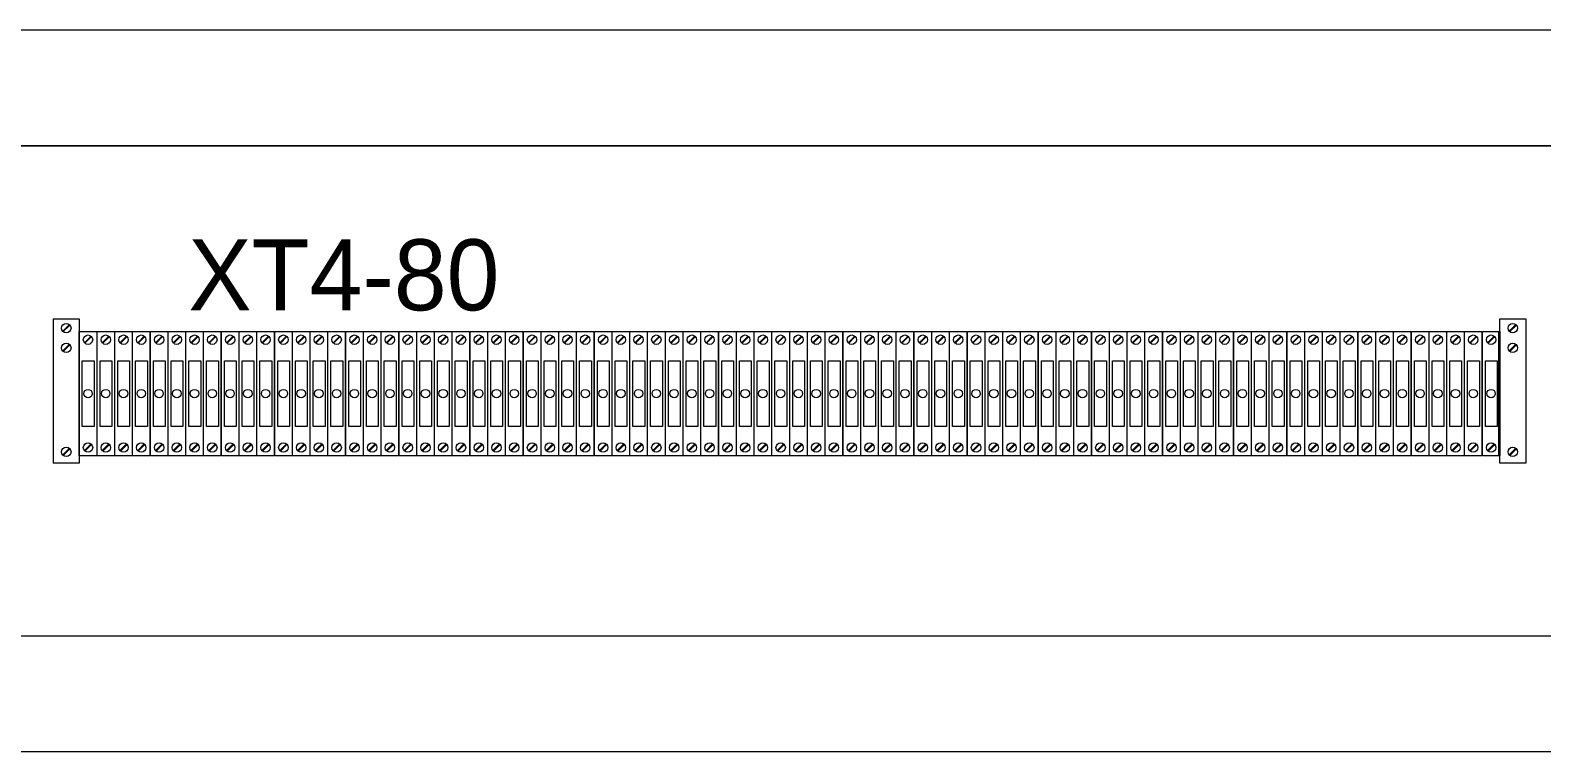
# Model space of a CAD drawing. Header units: millimetres. Extents: x 32626 to 72822, y 60047 to 123188.
# Drawn here: x 39104 to 39732, y 61957 to 62256 of the extents above; entities that cross this region are included whole.
import ezdxf

# ---------------------------------------------------------------- set-up
doc = ezdxf.new("R2010")
doc.units = ezdxf.units.MM
doc.header["$LTSCALE"] = 10
doc.layers.add('1轮廓实线层', color=7, linetype='Continuous', lineweight=18)
doc.layers.add('6文字层', color=3, linetype='Continuous', lineweight=18)
doc.styles.add('样式 1', font='SIMYOU.TTF', dxfattribs={"width": 0.75})

msp = doc.modelspace()

# ---------------------------------------------------------------- linework, layer by layer
at = {"layer": '1轮廓实线层'}
for p, q in [((39967.31, 62256.41), (39075.19, 62256.41)), ((40448.51, 62256.41), (39075.19, 62256.41)), ((39967.31, 62208.41), (39075.19, 62208.41)), ((39075.19, 62208.41), (40448.51, 62208.41)), ((40448.51, 62004.97), (39075.19, 62004.97)), ((40495.31, 61956.97), (39028.39, 61956.97))]:
    msp.add_line(p, q, dxfattribs=at)
at = {"layer": '1轮廓实线层', "lineweight": 13}
for p, q in [((39114.01, 62136.69), (39124.81, 62136.69)), ((39114.01, 62136.69), (39114.01, 62076.69)), ((39124.81, 62136.69), (39124.81, 62076.69)), ((39714.42, 62136.69), (39725.22, 62136.69)), ((39714.42, 62076.69), (39714.42, 62136.69)), ((39725.22, 62136.69), (39725.22, 62076.69)), ((39117.91, 62131.57), (39120.67, 62134.32)), ((39118.15, 62131.32), (39120.91, 62134.08)), ((39124.81, 62131.41), (39132.01, 62131.41)), ((39124.81, 62079.81), (39124.81, 62131.41)), ((39126.91, 62126.73), (39129.67, 62129.49)), ((39127.15, 62126.49), (39129.91, 62129.24)), ((39132.01, 62131.41), (39132.01, 62079.81)), ((39132.18, 62131.41), (39139.38, 62131.41)), ((39132.18, 62079.81), (39132.18, 62131.41)), ((39134.28, 62126.73), (39137.04, 62129.49)), ((39134.52, 62126.49), (39137.28, 62129.24)), ((39139.38, 62131.41), (39139.38, 62079.81)), ((39139.55, 62131.41), (39146.75, 62131.41)), ((39139.55, 62079.81), (39139.55, 62131.41)), ((39141.65, 62126.73), (39144.41, 62129.49)), ((39141.9, 62126.49), (39144.65, 62129.24)), ((39146.75, 62131.41), (39146.75, 62079.81)), ((39146.93, 62131.41), (39154.13, 62131.41)), ((39146.93, 62079.81), (39146.93, 62131.41)), ((39149.03, 62126.73), (39151.78, 62129.49)), ((39149.27, 62126.49), (39152.03, 62129.24)), ((39154.13, 62131.41), (39154.13, 62079.81)), ((39154.3, 62131.41), (39161.5, 62131.41)), ((39154.3, 62079.81), (39154.3, 62131.41)), ((39156.4, 62126.73), (39159.16, 62129.49)), ((39156.64, 62126.49), (39159.4, 62129.24)), ((39161.5, 62131.41), (39161.5, 62079.81)), ((39161.67, 62131.41), (39168.87, 62131.41)), ((39161.67, 62079.81), (39161.67, 62131.41)), ((39163.77, 62126.73), (39166.53, 62129.49)), ((39164.01, 62126.49), (39166.77, 62129.24)), ((39168.87, 62131.41), (39168.87, 62079.81)), ((39169.04, 62131.41), (39176.24, 62131.41)), ((39169.04, 62079.81), (39169.04, 62131.41)), ((39171.14, 62126.73), (39173.9, 62129.49)), ((39171.39, 62126.49), (39174.14, 62129.24)), ((39176.24, 62131.41), (39176.24, 62079.81)), ((39176.41, 62131.41), (39183.61, 62131.41)), ((39176.41, 62079.81), (39176.41, 62131.41)), ((39178.52, 62126.73), (39181.27, 62129.49)), ((39178.76, 62126.49), (39181.52, 62129.24)), ((39183.61, 62131.41), (39183.61, 62079.81)), ((39183.79, 62131.41), (39190.99, 62131.41)), ((39183.79, 62079.81), (39183.79, 62131.41)), ((39185.89, 62126.73), (39188.65, 62129.49)), ((39186.13, 62126.49), (39188.89, 62129.24)), ((39190.99, 62131.41), (39190.99, 62079.81)), ((39191.16, 62131.41), (39198.36, 62131.41)), ((39191.16, 62079.81), (39191.16, 62131.41)), ((39193.26, 62126.73), (39196.02, 62129.49)), ((39193.5, 62126.49), (39196.26, 62129.24)), ((39198.36, 62131.41), (39198.36, 62079.81)), ((39198.53, 62131.41), (39205.73, 62131.41)), ((39198.53, 62079.81), (39198.53, 62131.41)), ((39200.63, 62126.73), (39203.39, 62129.49)), ((39200.87, 62126.49), (39203.63, 62129.24)), ((39205.73, 62131.41), (39205.73, 62079.81)), ((39205.9, 62131.41), (39213.1, 62131.41)), ((39205.9, 62079.81), (39205.9, 62131.41)), ((39208, 62126.73), (39210.76, 62129.49)), ((39208.25, 62126.49), (39211, 62129.24)), ((39213.1, 62131.41), (39213.1, 62079.81)), ((39213.28, 62131.41), (39220.48, 62131.41)), ((39213.28, 62079.81), (39213.28, 62131.41)), ((39215.38, 62126.73), (39218.13, 62129.49)), ((39215.62, 62126.49), (39218.38, 62129.24)), ((39220.48, 62131.41), (39220.48, 62079.81)), ((39220.65, 62131.41), (39227.85, 62131.41)), ((39220.65, 62079.81), (39220.65, 62131.41)), ((39222.75, 62126.73), (39225.51, 62129.49)), ((39222.99, 62126.49), (39225.75, 62129.24)), ((39227.85, 62131.41), (39227.85, 62079.81)), ((39228.02, 62131.41), (39235.22, 62131.41)), ((39228.02, 62079.81), (39228.02, 62131.41)), ((39230.12, 62126.73), (39232.88, 62129.49)), ((39230.36, 62126.49), (39233.12, 62129.24)), ((39235.22, 62131.41), (39235.22, 62079.81)), ((39235.39, 62131.41), (39242.59, 62131.41)), ((39235.39, 62079.81), (39235.39, 62131.41)), ((39237.49, 62126.73), (39240.25, 62129.49)), ((39237.74, 62126.49), (39240.49, 62129.24)), ((39242.59, 62131.41), (39242.59, 62079.81)), ((39242.77, 62131.41), (39249.97, 62131.41)), ((39242.77, 62079.81), (39242.77, 62131.41)), ((39244.87, 62126.73), (39247.62, 62129.49)), ((39245.11, 62126.49), (39247.87, 62129.24)), ((39249.97, 62131.41), (39249.97, 62079.81)), ((39250.14, 62131.41), (39257.34, 62131.41)), ((39250.14, 62079.81), (39250.14, 62131.41)), ((39252.24, 62126.73), (39255, 62129.49)), ((39252.48, 62126.49), (39255.24, 62129.24)), ((39257.34, 62131.41), (39257.34, 62079.81)), ((39257.51, 62131.41), (39264.71, 62131.41)), ((39257.51, 62079.81), (39257.51, 62131.41)), ((39259.61, 62126.73), (39262.37, 62129.49)), ((39259.85, 62126.49), (39262.61, 62129.24)), ((39264.71, 62131.41), (39264.71, 62079.81)), ((39264.88, 62131.41), (39272.08, 62131.41)), ((39264.88, 62079.81), (39264.88, 62131.41)), ((39266.98, 62126.73), (39269.74, 62129.49)), ((39267.22, 62126.49), (39269.98, 62129.24)), ((39272.08, 62131.41), (39272.08, 62079.81)), ((39272.25, 62079.81), (39272.25, 62131.41)), ((39272.25, 62131.41), (39279.45, 62131.41)), ((39272.25, 62079.81), (39272.25, 62131.41)), ((39274.35, 62126.73), (39277.11, 62129.49)), ((39274.6, 62126.49), (39277.35, 62129.24)), ((39279.45, 62131.41), (39279.45, 62079.81)), ((39279.63, 62131.41), (39286.83, 62131.41)), ((39279.63, 62079.81), (39279.63, 62131.41)), ((39281.73, 62126.73), (39284.48, 62129.49)), ((39281.97, 62126.49), (39284.73, 62129.24)), ((39286.83, 62131.41), (39286.83, 62079.81)), ((39287, 62131.41), (39294.2, 62131.41)), ((39287, 62079.81), (39287, 62131.41)), ((39289.1, 62126.73), (39291.86, 62129.49)), ((39289.34, 62126.49), (39292.1, 62129.24)), ((39294.2, 62131.41), (39294.2, 62079.81)), ((39294.37, 62131.41), (39301.57, 62131.41)), ((39294.37, 62079.81), (39294.37, 62131.41)), ((39296.47, 62126.73), (39299.23, 62129.49)), ((39296.71, 62126.49), (39299.47, 62129.24)), ((39301.57, 62131.41), (39301.57, 62079.81)), ((39301.74, 62131.41), (39308.94, 62131.41)), ((39301.74, 62079.81), (39301.74, 62131.41)), ((39303.84, 62126.73), (39306.6, 62129.49)), ((39304.09, 62126.49), (39306.84, 62129.24)), ((39308.94, 62131.41), (39308.94, 62079.81)), ((39309.12, 62131.41), (39316.32, 62131.41)), ((39309.12, 62079.81), (39309.12, 62131.41)), ((39311.22, 62126.73), (39313.97, 62129.49)), ((39311.46, 62126.49), (39314.22, 62129.24)), ((39316.32, 62131.41), (39316.32, 62079.81)), ((39316.49, 62131.41), (39323.69, 62131.41)), ((39316.49, 62079.81), (39316.49, 62131.41)), ((39318.59, 62126.73), (39321.35, 62129.49)), ((39318.83, 62126.49), (39321.59, 62129.24)), ((39323.69, 62131.41), (39323.69, 62079.81)), ((39323.86, 62131.41), (39331.06, 62131.41)), ((39323.86, 62079.81), (39323.86, 62131.41)), ((39325.96, 62126.73), (39328.72, 62129.49)), ((39326.2, 62126.49), (39328.96, 62129.24)), ((39331.06, 62131.41), (39331.06, 62079.81)), ((39331.23, 62131.41), (39338.43, 62131.41)), ((39331.23, 62079.81), (39331.23, 62131.41)), ((39333.33, 62126.73), (39336.09, 62129.49)), ((39333.57, 62126.49), (39336.33, 62129.24)), ((39338.43, 62131.41), (39338.43, 62079.81)), ((39338.6, 62131.41), (39345.8, 62131.41)), ((39338.6, 62079.81), (39338.6, 62131.41)), ((39340.7, 62126.73), (39343.46, 62129.49)), ((39340.95, 62126.49), (39343.7, 62129.24)), ((39345.8, 62131.41), (39345.8, 62079.81)), ((39345.98, 62131.41), (39353.18, 62131.41)), ((39345.98, 62079.81), (39345.98, 62131.41)), ((39348.08, 62126.73), (39350.83, 62129.49)), ((39348.32, 62126.49), (39351.08, 62129.24)), ((39353.18, 62131.41), (39353.18, 62079.81)), ((39353.35, 62131.41), (39360.55, 62131.41)), ((39353.35, 62079.81), (39353.35, 62131.41)), ((39355.45, 62126.73), (39358.21, 62129.49)), ((39355.69, 62126.49), (39358.45, 62129.24)), ((39360.55, 62131.41), (39360.55, 62079.81)), ((39360.72, 62131.41), (39367.92, 62131.41)), ((39360.72, 62079.81), (39360.72, 62131.41)), ((39362.82, 62126.73), (39365.58, 62129.49)), ((39363.06, 62126.49), (39365.82, 62129.24)), ((39367.92, 62131.41), (39367.92, 62079.81)), ((39368.09, 62131.41), (39375.29, 62131.41)), ((39368.09, 62079.81), (39368.09, 62131.41)), ((39370.19, 62126.73), (39372.95, 62129.49)), ((39370.44, 62126.49), (39373.19, 62129.24)), ((39375.29, 62131.41), (39375.29, 62079.81)), ((39375.47, 62131.41), (39382.67, 62131.41)), ((39375.47, 62079.81), (39375.47, 62131.41)), ((39377.57, 62126.73), (39380.32, 62129.49)), ((39377.81, 62126.49), (39380.57, 62129.24)), ((39382.67, 62131.41), (39382.67, 62079.81)), ((39382.84, 62131.41), (39390.04, 62131.41)), ((39382.84, 62079.81), (39382.84, 62131.41)), ((39384.94, 62126.73), (39387.7, 62129.49)), ((39385.18, 62126.49), (39387.94, 62129.24)), ((39390.04, 62131.41), (39390.04, 62079.81)), ((39390.21, 62131.41), (39397.41, 62131.41)), ((39390.21, 62079.81), (39390.21, 62131.41)), ((39392.31, 62126.73), (39395.07, 62129.49)), ((39392.55, 62126.49), (39395.31, 62129.24)), ((39397.41, 62131.41), (39397.41, 62079.81)), ((39397.58, 62131.41), (39404.78, 62131.41)), ((39397.58, 62079.81), (39397.58, 62131.41)), ((39399.68, 62126.73), (39402.44, 62129.49)), ((39399.92, 62126.49), (39402.68, 62129.24)), ((39404.78, 62131.41), (39404.78, 62079.81)), ((39404.95, 62131.41), (39412.15, 62131.41)), ((39404.95, 62079.81), (39404.95, 62131.41)), ((39407.05, 62126.73), (39409.81, 62129.49)), ((39407.3, 62126.49), (39410.05, 62129.24)), ((39412.15, 62131.41), (39412.15, 62079.81)), ((39412.33, 62131.41), (39419.53, 62131.41)), ((39412.33, 62079.81), (39412.33, 62131.41)), ((39414.43, 62126.73), (39417.19, 62129.49)), ((39414.67, 62126.49), (39417.43, 62129.24)), ((39419.53, 62131.41), (39419.53, 62079.81)), ((39419.7, 62079.81), (39419.7, 62131.41)), ((39419.7, 62131.41), (39426.9, 62131.41)), ((39419.7, 62079.81), (39419.7, 62131.41)), ((39421.8, 62126.73), (39424.56, 62129.49)), ((39422.04, 62126.49), (39424.8, 62129.24)), ((39426.9, 62131.41), (39426.9, 62079.81)), ((39427.07, 62131.41), (39434.27, 62131.41)), ((39427.07, 62079.81), (39427.07, 62131.41)), ((39429.17, 62126.73), (39431.93, 62129.49)), ((39429.41, 62126.49), (39432.17, 62129.24)), ((39434.27, 62131.41), (39434.27, 62079.81)), ((39434.44, 62131.41), (39441.64, 62131.41)), ((39434.44, 62079.81), (39434.44, 62131.41)), ((39436.54, 62126.73), (39439.3, 62129.49)), ((39436.79, 62126.49), (39439.54, 62129.24)), ((39441.64, 62131.41), (39441.64, 62079.81)), ((39441.82, 62131.41), (39449.02, 62131.41)), ((39441.82, 62079.81), (39441.82, 62131.41)), ((39443.92, 62126.73), (39446.67, 62129.49)), ((39444.16, 62126.49), (39446.92, 62129.24)), ((39449.02, 62131.41), (39449.02, 62079.81)), ((39449.19, 62131.41), (39456.39, 62131.41)), ((39449.19, 62079.81), (39449.19, 62131.41)), ((39451.29, 62126.73), (39454.05, 62129.49)), ((39451.53, 62126.49), (39454.29, 62129.24)), ((39456.39, 62131.41), (39456.39, 62079.81)), ((39456.56, 62131.41), (39463.76, 62131.41)), ((39456.56, 62079.81), (39456.56, 62131.41)), ((39458.66, 62126.73), (39461.42, 62129.49)), ((39458.9, 62126.49), (39461.66, 62129.24)), ((39463.76, 62131.41), (39463.76, 62079.81)), ((39463.93, 62131.41), (39471.13, 62131.41)), ((39463.93, 62079.81), (39463.93, 62131.41)), ((39466.03, 62126.73), (39468.79, 62129.49)), ((39466.27, 62126.49), (39469.03, 62129.24)), ((39471.13, 62131.41), (39471.13, 62079.81)), ((39471.3, 62131.41), (39478.5, 62131.41)), ((39471.3, 62079.81), (39471.3, 62131.41)), ((39473.41, 62126.73), (39476.16, 62129.49)), ((39473.65, 62126.49), (39476.4, 62129.24)), ((39478.5, 62131.41), (39478.5, 62079.81)), ((39478.68, 62131.41), (39485.88, 62131.41)), ((39478.68, 62079.81), (39478.68, 62131.41)), ((39480.78, 62126.73), (39483.54, 62129.49)), ((39481.02, 62126.49), (39483.78, 62129.24)), ((39485.88, 62131.41), (39485.88, 62079.81)), ((39486.05, 62131.41), (39493.25, 62131.41)), ((39486.05, 62079.81), (39486.05, 62131.41)), ((39488.15, 62126.73), (39490.91, 62129.49)), ((39488.39, 62126.49), (39491.15, 62129.24)), ((39493.25, 62131.41), (39493.25, 62079.81)), ((39493.42, 62131.41), (39500.62, 62131.41)), ((39493.42, 62079.81), (39493.42, 62131.41)), ((39495.52, 62126.73), (39498.28, 62129.49)), ((39495.76, 62126.49), (39498.52, 62129.24)), ((39500.62, 62131.41), (39500.62, 62079.81)), ((39500.79, 62131.41), (39507.99, 62131.41)), ((39500.79, 62079.81), (39500.79, 62131.41)), ((39502.89, 62126.73), (39505.65, 62129.49)), ((39503.14, 62126.49), (39505.89, 62129.24)), ((39507.99, 62131.41), (39507.99, 62079.81)), ((39508.17, 62131.41), (39515.37, 62131.41)), ((39508.17, 62079.81), (39508.17, 62131.41)), ((39510.27, 62126.73), (39513.02, 62129.49)), ((39510.51, 62126.49), (39513.27, 62129.24)), ((39515.37, 62131.41), (39515.37, 62079.81)), ((39515.54, 62131.41), (39522.74, 62131.41)), ((39515.54, 62079.81), (39515.54, 62131.41)), ((39517.64, 62126.73), (39520.4, 62129.49)), ((39517.88, 62126.49), (39520.64, 62129.24)), ((39522.74, 62131.41), (39522.74, 62079.81)), ((39522.91, 62131.41), (39530.11, 62131.41)), ((39522.91, 62079.81), (39522.91, 62131.41)), ((39525.01, 62126.73), (39527.77, 62129.49)), ((39525.25, 62126.49), (39528.01, 62129.24)), ((39530.11, 62131.41), (39530.11, 62079.81)), ((39530.28, 62131.41), (39537.48, 62131.41)), ((39530.28, 62079.81), (39530.28, 62131.41)), ((39532.38, 62126.73), (39535.14, 62129.49)), ((39532.62, 62126.49), (39535.38, 62129.24)), ((39537.48, 62131.41), (39537.48, 62079.81)), ((39537.65, 62131.41), (39544.85, 62131.41)), ((39537.65, 62079.81), (39537.65, 62131.41)), ((39539.76, 62126.73), (39542.51, 62129.49)), ((39540, 62126.49), (39542.76, 62129.24)), ((39544.85, 62131.41), (39544.85, 62079.81)), ((39545.03, 62131.41), (39552.23, 62131.41)), ((39545.03, 62079.81), (39545.03, 62131.41)), ((39547.13, 62126.73), (39549.89, 62129.49)), ((39547.37, 62126.49), (39550.13, 62129.24)), ((39552.23, 62131.41), (39552.23, 62079.81)), ((39552.4, 62131.41), (39559.6, 62131.41)), ((39552.4, 62079.81), (39552.4, 62131.41)), ((39554.5, 62126.73), (39557.26, 62129.49)), ((39554.74, 62126.49), (39557.5, 62129.24)), ((39559.6, 62131.41), (39559.6, 62079.81)), ((39559.77, 62131.41), (39566.97, 62131.41)), ((39559.77, 62079.81), (39559.77, 62131.41)), ((39561.87, 62126.73), (39564.63, 62129.49)), ((39562.11, 62126.49), (39564.87, 62129.24)), ((39566.97, 62131.41), (39566.97, 62079.81)), ((39567.14, 62079.81), (39567.14, 62131.41)), ((39567.14, 62131.41), (39574.34, 62131.41)), ((39567.14, 62079.81), (39567.14, 62131.41)), ((39569.24, 62126.73), (39572, 62129.49)), ((39569.49, 62126.49), (39572.24, 62129.24)), ((39574.34, 62131.41), (39574.34, 62079.81)), ((39574.52, 62131.41), (39581.72, 62131.41)), ((39574.52, 62079.81), (39574.52, 62131.41)), ((39576.62, 62126.73), (39579.37, 62129.49)), ((39576.86, 62126.49), (39579.62, 62129.24)), ((39581.72, 62131.41), (39581.72, 62079.81)), ((39581.89, 62131.41), (39589.09, 62131.41)), ((39581.89, 62079.81), (39581.89, 62131.41)), ((39583.99, 62126.73), (39586.75, 62129.49)), ((39584.23, 62126.49), (39586.99, 62129.24)), ((39589.09, 62131.41), (39589.09, 62079.81)), ((39589.26, 62131.41), (39596.46, 62131.41)), ((39589.26, 62079.81), (39589.26, 62131.41)), ((39591.36, 62126.73), (39594.12, 62129.49)), ((39591.6, 62126.49), (39594.36, 62129.24)), ((39596.46, 62131.41), (39596.46, 62079.81)), ((39596.63, 62131.41), (39603.83, 62131.41)), ((39596.63, 62079.81), (39596.63, 62131.41)), ((39598.73, 62126.73), (39601.49, 62129.49)), ((39598.98, 62126.49), (39601.73, 62129.24)), ((39603.83, 62131.41), (39603.83, 62079.81)), ((39604, 62131.41), (39611.2, 62131.41)), ((39604, 62079.81), (39604, 62131.41)), ((39606.11, 62126.73), (39608.86, 62129.49)), ((39606.35, 62126.49), (39609.11, 62129.24)), ((39611.2, 62131.41), (39611.2, 62079.81)), ((39611.38, 62131.41), (39618.58, 62131.41)), ((39611.38, 62079.81), (39611.38, 62131.41)), ((39613.48, 62126.73), (39616.24, 62129.49)), ((39613.72, 62126.49), (39616.48, 62129.24)), ((39618.58, 62131.41), (39618.58, 62079.81)), ((39618.75, 62131.41), (39625.95, 62131.41)), ((39618.75, 62079.81), (39618.75, 62131.41)), ((39620.85, 62126.73), (39623.61, 62129.49)), ((39621.09, 62126.49), (39623.85, 62129.24)), ((39625.95, 62131.41), (39625.95, 62079.81)), ((39626.12, 62131.41), (39633.32, 62131.41)), ((39626.12, 62079.81), (39626.12, 62131.41)), ((39628.22, 62126.73), (39630.98, 62129.49)), ((39628.46, 62126.49), (39631.22, 62129.24)), ((39633.32, 62131.41), (39633.32, 62079.81)), ((39633.49, 62131.41), (39640.69, 62131.41)), ((39633.49, 62079.81), (39633.49, 62131.41)), ((39635.59, 62126.73), (39638.35, 62129.49)), ((39635.84, 62126.49), (39638.59, 62129.24)), ((39640.69, 62131.41), (39640.69, 62079.81)), ((39640.87, 62131.41), (39648.07, 62131.41)), ((39640.87, 62079.81), (39640.87, 62131.41)), ((39642.97, 62126.73), (39645.72, 62129.49)), ((39643.21, 62126.49), (39645.97, 62129.24)), ((39648.07, 62131.41), (39648.07, 62079.81)), ((39648.24, 62131.41), (39655.44, 62131.41)), ((39648.24, 62079.81), (39648.24, 62131.41)), ((39650.34, 62126.73), (39653.1, 62129.49)), ((39650.58, 62126.49), (39653.34, 62129.24)), ((39655.44, 62131.41), (39655.44, 62079.81)), ((39655.61, 62131.41), (39662.81, 62131.41)), ((39655.61, 62079.81), (39655.61, 62131.41)), ((39657.71, 62126.73), (39660.47, 62129.49)), ((39657.95, 62126.49), (39660.71, 62129.24)), ((39662.81, 62131.41), (39662.81, 62079.81)), ((39662.98, 62131.41), (39670.18, 62131.41)), ((39662.98, 62079.81), (39662.98, 62131.41)), ((39665.08, 62126.73), (39667.84, 62129.49)), ((39665.33, 62126.49), (39668.08, 62129.24)), ((39670.18, 62131.41), (39670.18, 62079.81)), ((39670.36, 62131.41), (39677.56, 62131.41)), ((39670.36, 62079.81), (39670.36, 62131.41)), ((39672.46, 62126.73), (39675.21, 62129.49)), ((39672.7, 62126.49), (39675.46, 62129.24)), ((39677.56, 62131.41), (39677.56, 62079.81)), ((39677.73, 62131.41), (39684.93, 62131.41)), ((39677.73, 62079.81), (39677.73, 62131.41)), ((39679.83, 62126.73), (39682.59, 62129.49)), ((39680.07, 62126.49), (39682.83, 62129.24)), ((39684.93, 62131.41), (39684.93, 62079.81)), ((39685.1, 62131.41), (39692.3, 62131.41)), ((39685.1, 62079.81), (39685.1, 62131.41)), ((39687.2, 62126.73), (39689.96, 62129.49)), ((39687.44, 62126.49), (39690.2, 62129.24)), ((39692.3, 62131.41), (39692.3, 62079.81)), ((39692.47, 62131.41), (39699.67, 62131.41)), ((39692.47, 62079.81), (39692.47, 62131.41)), ((39694.57, 62126.73), (39697.33, 62129.49)), ((39694.81, 62126.49), (39697.57, 62129.24)), ((39699.67, 62131.41), (39699.67, 62079.81)), ((39699.84, 62131.41), (39707.04, 62131.41)), ((39699.84, 62079.81), (39699.84, 62131.41)), ((39701.94, 62126.73), (39704.7, 62129.49)), ((39702.19, 62126.49), (39704.94, 62129.24)), ((39707.04, 62131.41), (39707.04, 62079.81)), ((39707.22, 62131.41), (39714.42, 62131.41)), ((39707.22, 62079.81), (39707.22, 62131.41)), ((39709.32, 62126.73), (39712.07, 62129.49)), ((39709.56, 62126.49), (39712.32, 62129.24)), ((39714.02, 62079.81), (39714.02, 62131.41)), ((39714.42, 62131.41), (39714.42, 62079.81)), ((39718.32, 62131.57), (39721.07, 62134.32)), ((39718.56, 62131.32), (39721.32, 62134.08)), ((39117.91, 62123.32), (39120.67, 62126.08)), ((39118.15, 62123.08), (39120.91, 62125.83)), ((39718.32, 62123.32), (39721.07, 62126.08)), ((39718.56, 62123.08), (39721.32, 62125.83)), ((39126.91, 62081.97), (39129.67, 62084.73)), ((39134.28, 62081.97), (39137.04, 62084.73)), ((39141.65, 62081.97), (39144.41, 62084.73)), ((39149.03, 62081.97), (39151.78, 62084.73)), ((39156.4, 62081.97), (39159.16, 62084.73)), ((39163.77, 62081.97), (39166.53, 62084.73)), ((39171.14, 62081.97), (39173.9, 62084.73)), ((39178.52, 62081.97), (39181.27, 62084.73)), ((39185.89, 62081.97), (39188.65, 62084.73)), ((39193.26, 62081.97), (39196.02, 62084.73)), ((39200.63, 62081.97), (39203.39, 62084.73)), ((39208, 62081.97), (39210.76, 62084.73)), ((39215.38, 62081.97), (39218.13, 62084.73)), ((39222.75, 62081.97), (39225.51, 62084.73)), ((39230.12, 62081.97), (39232.88, 62084.73)), ((39237.49, 62081.97), (39240.25, 62084.73)), ((39244.87, 62081.97), (39247.62, 62084.73)), ((39252.24, 62081.97), (39255, 62084.73)), ((39259.61, 62081.97), (39262.37, 62084.73)), ((39266.98, 62081.97), (39269.74, 62084.73)), ((39274.35, 62081.97), (39277.11, 62084.73)), ((39281.73, 62081.97), (39284.48, 62084.73)), ((39289.1, 62081.97), (39291.86, 62084.73)), ((39296.47, 62081.97), (39299.23, 62084.73)), ((39303.84, 62081.97), (39306.6, 62084.73)), ((39311.22, 62081.97), (39313.97, 62084.73)), ((39318.59, 62081.97), (39321.35, 62084.73)), ((39325.96, 62081.97), (39328.72, 62084.73)), ((39333.33, 62081.97), (39336.09, 62084.73)), ((39340.7, 62081.97), (39343.46, 62084.73)), ((39348.08, 62081.97), (39350.83, 62084.73)), ((39355.45, 62081.97), (39358.21, 62084.73)), ((39362.82, 62081.97), (39365.58, 62084.73)), ((39370.19, 62081.97), (39372.95, 62084.73)), ((39377.57, 62081.97), (39380.32, 62084.73)), ((39384.94, 62081.97), (39387.7, 62084.73)), ((39392.31, 62081.97), (39395.07, 62084.73)), ((39399.68, 62081.97), (39402.44, 62084.73)), ((39407.05, 62081.97), (39409.81, 62084.73)), ((39414.43, 62081.97), (39417.19, 62084.73)), ((39421.8, 62081.97), (39424.56, 62084.73)), ((39429.17, 62081.97), (39431.93, 62084.73)), ((39436.54, 62081.97), (39439.3, 62084.73)), ((39443.92, 62081.97), (39446.67, 62084.73)), ((39451.29, 62081.97), (39454.05, 62084.73)), ((39458.66, 62081.97), (39461.42, 62084.73)), ((39466.03, 62081.97), (39468.79, 62084.73)), ((39473.41, 62081.97), (39476.16, 62084.73)), ((39480.78, 62081.97), (39483.54, 62084.73)), ((39488.15, 62081.97), (39490.91, 62084.73)), ((39495.52, 62081.97), (39498.28, 62084.73)), ((39502.89, 62081.97), (39505.65, 62084.73)), ((39510.27, 62081.97), (39513.02, 62084.73)), ((39517.64, 62081.97), (39520.4, 62084.73)), ((39525.01, 62081.97), (39527.77, 62084.73)), ((39532.38, 62081.97), (39535.14, 62084.73)), ((39539.76, 62081.97), (39542.51, 62084.73)), ((39547.13, 62081.97), (39549.89, 62084.73)), ((39554.5, 62081.97), (39557.26, 62084.73)), ((39561.87, 62081.97), (39564.63, 62084.73)), ((39569.24, 62081.97), (39572, 62084.73)), ((39576.62, 62081.97), (39579.37, 62084.73)), ((39583.99, 62081.97), (39586.75, 62084.73)), ((39591.36, 62081.97), (39594.12, 62084.73)), ((39598.73, 62081.97), (39601.49, 62084.73)), ((39606.11, 62081.97), (39608.86, 62084.73)), ((39613.48, 62081.97), (39616.24, 62084.73)), ((39620.85, 62081.97), (39623.61, 62084.73)), ((39628.22, 62081.97), (39630.98, 62084.73)), ((39635.59, 62081.97), (39638.35, 62084.73)), ((39642.97, 62081.97), (39645.72, 62084.73)), ((39650.34, 62081.97), (39653.1, 62084.73)), ((39657.71, 62081.97), (39660.47, 62084.73)), ((39665.08, 62081.97), (39667.84, 62084.73)), ((39672.46, 62081.97), (39675.21, 62084.73)), ((39679.83, 62081.97), (39682.59, 62084.73)), ((39687.2, 62081.97), (39689.96, 62084.73)), ((39694.57, 62081.97), (39697.33, 62084.73)), ((39701.94, 62081.97), (39704.7, 62084.73)), ((39709.32, 62081.97), (39712.07, 62084.73)), ((39117.91, 62080.18), (39120.67, 62082.94)), ((39118.15, 62079.94), (39120.91, 62082.7)), ((39132.01, 62079.81), (39124.81, 62079.81)), ((39127.15, 62081.73), (39129.91, 62084.49)), ((39139.38, 62079.81), (39132.18, 62079.81)), ((39134.52, 62081.73), (39137.28, 62084.49)), ((39146.75, 62079.81), (39139.55, 62079.81)), ((39141.9, 62081.73), (39144.65, 62084.49)), ((39154.13, 62079.81), (39146.93, 62079.81)), ((39149.27, 62081.73), (39152.03, 62084.49)), ((39161.5, 62079.81), (39154.3, 62079.81)), ((39156.64, 62081.73), (39159.4, 62084.49)), ((39168.87, 62079.81), (39161.67, 62079.81)), ((39164.01, 62081.73), (39166.77, 62084.49)), ((39176.24, 62079.81), (39169.04, 62079.81)), ((39171.39, 62081.73), (39174.14, 62084.49)), ((39183.61, 62079.81), (39176.41, 62079.81)), ((39178.76, 62081.73), (39181.52, 62084.49)), ((39190.99, 62079.81), (39183.79, 62079.81)), ((39186.13, 62081.73), (39188.89, 62084.49)), ((39198.36, 62079.81), (39191.16, 62079.81)), ((39193.5, 62081.73), (39196.26, 62084.49)), ((39205.73, 62079.81), (39198.53, 62079.81)), ((39200.87, 62081.73), (39203.63, 62084.49)), ((39213.1, 62079.81), (39205.9, 62079.81)), ((39208.25, 62081.73), (39211, 62084.49)), ((39220.48, 62079.81), (39213.28, 62079.81)), ((39215.62, 62081.73), (39218.38, 62084.49)), ((39227.85, 62079.81), (39220.65, 62079.81)), ((39222.99, 62081.73), (39225.75, 62084.49)), ((39235.22, 62079.81), (39228.02, 62079.81)), ((39230.36, 62081.73), (39233.12, 62084.49)), ((39242.59, 62079.81), (39235.39, 62079.81)), ((39237.74, 62081.73), (39240.49, 62084.49)), ((39249.97, 62079.81), (39242.77, 62079.81)), ((39245.11, 62081.73), (39247.87, 62084.49)), ((39257.34, 62079.81), (39250.14, 62079.81)), ((39252.48, 62081.73), (39255.24, 62084.49)), ((39264.71, 62079.81), (39257.51, 62079.81)), ((39259.85, 62081.73), (39262.61, 62084.49)), ((39272.08, 62079.81), (39264.88, 62079.81)), ((39267.22, 62081.73), (39269.98, 62084.49)), ((39279.45, 62079.81), (39272.25, 62079.81)), ((39274.6, 62081.73), (39277.35, 62084.49)), ((39286.83, 62079.81), (39279.63, 62079.81)), ((39281.97, 62081.73), (39284.73, 62084.49)), ((39294.2, 62079.81), (39287, 62079.81)), ((39289.34, 62081.73), (39292.1, 62084.49)), ((39301.57, 62079.81), (39294.37, 62079.81)), ((39296.71, 62081.73), (39299.47, 62084.49)), ((39308.94, 62079.81), (39301.74, 62079.81)), ((39304.09, 62081.73), (39306.84, 62084.49)), ((39316.32, 62079.81), (39309.12, 62079.81)), ((39311.46, 62081.73), (39314.22, 62084.49)), ((39323.69, 62079.81), (39316.49, 62079.81)), ((39318.83, 62081.73), (39321.59, 62084.49)), ((39331.06, 62079.81), (39323.86, 62079.81)), ((39326.2, 62081.73), (39328.96, 62084.49)), ((39338.43, 62079.81), (39331.23, 62079.81)), ((39333.57, 62081.73), (39336.33, 62084.49)), ((39345.8, 62079.81), (39338.6, 62079.81)), ((39340.95, 62081.73), (39343.7, 62084.49)), ((39353.18, 62079.81), (39345.98, 62079.81)), ((39348.32, 62081.73), (39351.08, 62084.49)), ((39360.55, 62079.81), (39353.35, 62079.81)), ((39355.69, 62081.73), (39358.45, 62084.49)), ((39367.92, 62079.81), (39360.72, 62079.81)), ((39363.06, 62081.73), (39365.82, 62084.49)), ((39375.29, 62079.81), (39368.09, 62079.81)), ((39370.44, 62081.73), (39373.19, 62084.49)), ((39382.67, 62079.81), (39375.47, 62079.81)), ((39377.81, 62081.73), (39380.57, 62084.49)), ((39390.04, 62079.81), (39382.84, 62079.81)), ((39385.18, 62081.73), (39387.94, 62084.49)), ((39397.41, 62079.81), (39390.21, 62079.81)), ((39392.55, 62081.73), (39395.31, 62084.49)), ((39404.78, 62079.81), (39397.58, 62079.81)), ((39399.92, 62081.73), (39402.68, 62084.49)), ((39412.15, 62079.81), (39404.95, 62079.81)), ((39407.3, 62081.73), (39410.05, 62084.49)), ((39419.53, 62079.81), (39412.33, 62079.81)), ((39414.67, 62081.73), (39417.43, 62084.49)), ((39426.9, 62079.81), (39419.7, 62079.81)), ((39422.04, 62081.73), (39424.8, 62084.49)), ((39434.27, 62079.81), (39427.07, 62079.81)), ((39429.41, 62081.73), (39432.17, 62084.49)), ((39441.64, 62079.81), (39434.44, 62079.81)), ((39436.79, 62081.73), (39439.54, 62084.49)), ((39449.02, 62079.81), (39441.82, 62079.81)), ((39444.16, 62081.73), (39446.92, 62084.49)), ((39456.39, 62079.81), (39449.19, 62079.81)), ((39451.53, 62081.73), (39454.29, 62084.49)), ((39463.76, 62079.81), (39456.56, 62079.81)), ((39458.9, 62081.73), (39461.66, 62084.49)), ((39471.13, 62079.81), (39463.93, 62079.81)), ((39466.27, 62081.73), (39469.03, 62084.49)), ((39478.5, 62079.81), (39471.3, 62079.81)), ((39473.65, 62081.73), (39476.4, 62084.49)), ((39485.88, 62079.81), (39478.68, 62079.81)), ((39481.02, 62081.73), (39483.78, 62084.49)), ((39493.25, 62079.81), (39486.05, 62079.81)), ((39488.39, 62081.73), (39491.15, 62084.49)), ((39500.62, 62079.81), (39493.42, 62079.81)), ((39495.76, 62081.73), (39498.52, 62084.49)), ((39507.99, 62079.81), (39500.79, 62079.81)), ((39503.14, 62081.73), (39505.89, 62084.49)), ((39515.37, 62079.81), (39508.17, 62079.81)), ((39510.51, 62081.73), (39513.27, 62084.49)), ((39522.74, 62079.81), (39515.54, 62079.81)), ((39517.88, 62081.73), (39520.64, 62084.49)), ((39530.11, 62079.81), (39522.91, 62079.81)), ((39525.25, 62081.73), (39528.01, 62084.49)), ((39537.48, 62079.81), (39530.28, 62079.81)), ((39532.62, 62081.73), (39535.38, 62084.49)), ((39544.85, 62079.81), (39537.65, 62079.81)), ((39540, 62081.73), (39542.76, 62084.49)), ((39552.23, 62079.81), (39545.03, 62079.81)), ((39547.37, 62081.73), (39550.13, 62084.49)), ((39559.6, 62079.81), (39552.4, 62079.81)), ((39554.74, 62081.73), (39557.5, 62084.49)), ((39566.97, 62079.81), (39559.77, 62079.81)), ((39562.11, 62081.73), (39564.87, 62084.49)), ((39574.34, 62079.81), (39567.14, 62079.81)), ((39569.49, 62081.73), (39572.24, 62084.49)), ((39581.72, 62079.81), (39574.52, 62079.81)), ((39576.86, 62081.73), (39579.62, 62084.49)), ((39589.09, 62079.81), (39581.89, 62079.81)), ((39584.23, 62081.73), (39586.99, 62084.49)), ((39596.46, 62079.81), (39589.26, 62079.81)), ((39591.6, 62081.73), (39594.36, 62084.49)), ((39603.83, 62079.81), (39596.63, 62079.81)), ((39598.98, 62081.73), (39601.73, 62084.49)), ((39611.2, 62079.81), (39604, 62079.81)), ((39606.35, 62081.73), (39609.11, 62084.49)), ((39618.58, 62079.81), (39611.38, 62079.81)), ((39613.72, 62081.73), (39616.48, 62084.49)), ((39625.95, 62079.81), (39618.75, 62079.81)), ((39621.09, 62081.73), (39623.85, 62084.49)), ((39633.32, 62079.81), (39626.12, 62079.81)), ((39628.46, 62081.73), (39631.22, 62084.49)), ((39640.69, 62079.81), (39633.49, 62079.81)), ((39635.84, 62081.73), (39638.59, 62084.49)), ((39648.07, 62079.81), (39640.87, 62079.81)), ((39643.21, 62081.73), (39645.97, 62084.49)), ((39655.44, 62079.81), (39648.24, 62079.81)), ((39650.58, 62081.73), (39653.34, 62084.49)), ((39662.81, 62079.81), (39655.61, 62079.81)), ((39657.95, 62081.73), (39660.71, 62084.49)), ((39670.18, 62079.81), (39662.98, 62079.81)), ((39665.33, 62081.73), (39668.08, 62084.49)), ((39677.56, 62079.81), (39670.36, 62079.81)), ((39672.7, 62081.73), (39675.46, 62084.49)), ((39684.93, 62079.81), (39677.73, 62079.81)), ((39680.07, 62081.73), (39682.83, 62084.49)), ((39692.3, 62079.81), (39685.1, 62079.81)), ((39687.44, 62081.73), (39690.2, 62084.49)), ((39699.67, 62079.81), (39692.47, 62079.81)), ((39694.81, 62081.73), (39697.57, 62084.49)), ((39707.04, 62079.81), (39699.84, 62079.81)), ((39702.19, 62081.73), (39704.94, 62084.49)), ((39714.42, 62079.81), (39707.22, 62079.81)), ((39709.56, 62081.73), (39712.32, 62084.49)), ((39718.32, 62080.18), (39721.07, 62082.94)), ((39718.56, 62079.94), (39721.32, 62082.7)), ((39124.81, 62076.69), (39114.01, 62076.69)), ((39725.22, 62076.69), (39714.42, 62076.69))]:
    msp.add_line(p, q, dxfattribs=at)
for points in [[(39126.05, 62119.21), (39130.95, 62119.21), (39130.95, 62091.9), (39126.05, 62091.9)], [(39133.42, 62119.21), (39138.32, 62119.21), (39138.32, 62091.9), (39133.42, 62091.9)], [(39140.8, 62119.21), (39145.69, 62119.21), (39145.69, 62091.9), (39140.8, 62091.9)], [(39148.17, 62119.21), (39153.06, 62119.21), (39153.06, 62091.9), (39148.17, 62091.9)], [(39155.54, 62119.21), (39160.44, 62119.21), (39160.44, 62091.9), (39155.54, 62091.9)], [(39162.91, 62119.21), (39167.81, 62119.21), (39167.81, 62091.9), (39162.91, 62091.9)], [(39170.28, 62119.21), (39175.18, 62119.21), (39175.18, 62091.9), (39170.28, 62091.9)], [(39177.66, 62119.21), (39182.55, 62119.21), (39182.55, 62091.9), (39177.66, 62091.9)], [(39185.03, 62119.21), (39189.93, 62119.21), (39189.93, 62091.9), (39185.03, 62091.9)], [(39192.4, 62119.21), (39197.3, 62119.21), (39197.3, 62091.9), (39192.4, 62091.9)], [(39199.77, 62119.21), (39204.67, 62119.21), (39204.67, 62091.9), (39199.77, 62091.9)], [(39207.15, 62119.21), (39212.04, 62119.21), (39212.04, 62091.9), (39207.15, 62091.9)], [(39214.52, 62119.21), (39219.41, 62119.21), (39219.41, 62091.9), (39214.52, 62091.9)], [(39221.89, 62119.21), (39226.79, 62119.21), (39226.79, 62091.9), (39221.89, 62091.9)], [(39229.26, 62119.21), (39234.16, 62119.21), (39234.16, 62091.9), (39229.26, 62091.9)], [(39236.63, 62119.21), (39241.53, 62119.21), (39241.53, 62091.9), (39236.63, 62091.9)], [(39244.01, 62119.21), (39248.9, 62119.21), (39248.9, 62091.9), (39244.01, 62091.9)], [(39251.38, 62119.21), (39256.28, 62119.21), (39256.28, 62091.9), (39251.38, 62091.9)], [(39258.75, 62119.21), (39263.65, 62119.21), (39263.65, 62091.9), (39258.75, 62091.9)], [(39266.12, 62119.21), (39271.02, 62119.21), (39271.02, 62091.9), (39266.12, 62091.9)], [(39273.5, 62119.21), (39278.39, 62119.21), (39278.39, 62091.9), (39273.5, 62091.9)], [(39280.87, 62119.21), (39285.76, 62119.21), (39285.76, 62091.9), (39280.87, 62091.9)], [(39288.24, 62119.21), (39293.14, 62119.21), (39293.14, 62091.9), (39288.24, 62091.9)], [(39295.61, 62119.21), (39300.51, 62119.21), (39300.51, 62091.9), (39295.61, 62091.9)], [(39302.98, 62119.21), (39307.88, 62119.21), (39307.88, 62091.9), (39302.98, 62091.9)], [(39310.36, 62119.21), (39315.25, 62119.21), (39315.25, 62091.9), (39310.36, 62091.9)], [(39317.73, 62119.21), (39322.63, 62119.21), (39322.63, 62091.9), (39317.73, 62091.9)], [(39325.1, 62119.21), (39330, 62119.21), (39330, 62091.9), (39325.1, 62091.9)], [(39332.47, 62119.21), (39337.37, 62119.21), (39337.37, 62091.9), (39332.47, 62091.9)], [(39339.85, 62119.21), (39344.74, 62119.21), (39344.74, 62091.9), (39339.85, 62091.9)], [(39347.22, 62119.21), (39352.11, 62119.21), (39352.11, 62091.9), (39347.22, 62091.9)], [(39354.59, 62119.21), (39359.49, 62119.21), (39359.49, 62091.9), (39354.59, 62091.9)], [(39361.96, 62119.21), (39366.86, 62119.21), (39366.86, 62091.9), (39361.96, 62091.9)], [(39369.33, 62119.21), (39374.23, 62119.21), (39374.23, 62091.9), (39369.33, 62091.9)], [(39376.71, 62119.21), (39381.6, 62119.21), (39381.6, 62091.9), (39376.71, 62091.9)], [(39384.08, 62119.21), (39388.98, 62119.21), (39388.98, 62091.9), (39384.08, 62091.9)], [(39391.45, 62119.21), (39396.35, 62119.21), (39396.35, 62091.9), (39391.45, 62091.9)], [(39398.82, 62119.21), (39403.72, 62119.21), (39403.72, 62091.9), (39398.82, 62091.9)], [(39406.2, 62119.21), (39411.09, 62119.21), (39411.09, 62091.9), (39406.2, 62091.9)], [(39413.57, 62119.21), (39418.46, 62119.21), (39418.46, 62091.9), (39413.57, 62091.9)], [(39420.94, 62119.21), (39425.84, 62119.21), (39425.84, 62091.9), (39420.94, 62091.9)], [(39428.31, 62119.21), (39433.21, 62119.21), (39433.21, 62091.9), (39428.31, 62091.9)], [(39435.69, 62119.21), (39440.58, 62119.21), (39440.58, 62091.9), (39435.69, 62091.9)], [(39443.06, 62119.21), (39447.95, 62119.21), (39447.95, 62091.9), (39443.06, 62091.9)], [(39450.43, 62119.21), (39455.33, 62119.21), (39455.33, 62091.9), (39450.43, 62091.9)], [(39457.8, 62119.21), (39462.7, 62119.21), (39462.7, 62091.9), (39457.8, 62091.9)], [(39465.17, 62119.21), (39470.07, 62119.21), (39470.07, 62091.9), (39465.17, 62091.9)], [(39472.55, 62119.21), (39477.44, 62119.21), (39477.44, 62091.9), (39472.55, 62091.9)], [(39479.92, 62119.21), (39484.81, 62119.21), (39484.81, 62091.9), (39479.92, 62091.9)], [(39487.29, 62119.21), (39492.19, 62119.21), (39492.19, 62091.9), (39487.29, 62091.9)], [(39494.66, 62119.21), (39499.56, 62119.21), (39499.56, 62091.9), (39494.66, 62091.9)], [(39502.04, 62119.21), (39506.93, 62119.21), (39506.93, 62091.9), (39502.04, 62091.9)], [(39509.41, 62119.21), (39514.3, 62119.21), (39514.3, 62091.9), (39509.41, 62091.9)], [(39516.78, 62119.21), (39521.68, 62119.21), (39521.68, 62091.9), (39516.78, 62091.9)], [(39524.15, 62119.21), (39529.05, 62119.21), (39529.05, 62091.9), (39524.15, 62091.9)], [(39531.52, 62119.21), (39536.42, 62119.21), (39536.42, 62091.9), (39531.52, 62091.9)], [(39538.9, 62119.21), (39543.79, 62119.21), (39543.79, 62091.9), (39538.9, 62091.9)], [(39546.27, 62119.21), (39551.17, 62119.21), (39551.17, 62091.9), (39546.27, 62091.9)], [(39553.64, 62119.21), (39558.54, 62119.21), (39558.54, 62091.9), (39553.64, 62091.9)], [(39561.01, 62119.21), (39565.91, 62119.21), (39565.91, 62091.9), (39561.01, 62091.9)], [(39568.39, 62119.21), (39573.28, 62119.21), (39573.28, 62091.9), (39568.39, 62091.9)], [(39575.76, 62119.21), (39580.65, 62119.21), (39580.65, 62091.9), (39575.76, 62091.9)], [(39583.13, 62119.21), (39588.03, 62119.21), (39588.03, 62091.9), (39583.13, 62091.9)], [(39590.5, 62119.21), (39595.4, 62119.21), (39595.4, 62091.9), (39590.5, 62091.9)], [(39597.87, 62119.21), (39602.77, 62119.21), (39602.77, 62091.9), (39597.87, 62091.9)], [(39605.25, 62119.21), (39610.14, 62119.21), (39610.14, 62091.9), (39605.25, 62091.9)], [(39612.62, 62119.21), (39617.52, 62119.21), (39617.52, 62091.9), (39612.62, 62091.9)], [(39619.99, 62119.21), (39624.89, 62119.21), (39624.89, 62091.9), (39619.99, 62091.9)], [(39627.36, 62119.21), (39632.26, 62119.21), (39632.26, 62091.9), (39627.36, 62091.9)], [(39634.74, 62119.21), (39639.63, 62119.21), (39639.63, 62091.9), (39634.74, 62091.9)], [(39642.11, 62119.21), (39647, 62119.21), (39647, 62091.9), (39642.11, 62091.9)], [(39649.48, 62119.21), (39654.38, 62119.21), (39654.38, 62091.9), (39649.48, 62091.9)], [(39656.85, 62119.21), (39661.75, 62119.21), (39661.75, 62091.9), (39656.85, 62091.9)], [(39664.22, 62119.21), (39669.12, 62119.21), (39669.12, 62091.9), (39664.22, 62091.9)], [(39671.6, 62119.21), (39676.49, 62119.21), (39676.49, 62091.9), (39671.6, 62091.9)], [(39678.97, 62119.21), (39683.87, 62119.21), (39683.87, 62091.9), (39678.97, 62091.9)], [(39686.34, 62119.21), (39691.24, 62119.21), (39691.24, 62091.9), (39686.34, 62091.9)], [(39693.71, 62119.21), (39698.61, 62119.21), (39698.61, 62091.9), (39693.71, 62091.9)], [(39701.09, 62119.21), (39705.98, 62119.21), (39705.98, 62091.9), (39701.09, 62091.9)], [(39708.46, 62119.21), (39713.35, 62119.21), (39713.35, 62091.9), (39708.46, 62091.9)]]:
    msp.add_lwpolyline(points, close=True, dxfattribs=at)
for centre, radius in [((39119.41, 62132.82), 1.95), ((39719.82, 62132.82), 1.95), ((39128.41, 62127.99), 1.95), ((39135.78, 62127.99), 1.95), ((39143.15, 62127.99), 1.95), ((39150.53, 62127.99), 1.95), ((39157.9, 62127.99), 1.95), ((39165.27, 62127.99), 1.95), ((39172.64, 62127.99), 1.95), ((39180.01, 62127.99), 1.95), ((39187.39, 62127.99), 1.95), ((39194.76, 62127.99), 1.95), ((39202.13, 62127.99), 1.95), ((39209.5, 62127.99), 1.95), ((39216.88, 62127.99), 1.95), ((39224.25, 62127.99), 1.95), ((39231.62, 62127.99), 1.95), ((39238.99, 62127.99), 1.95), ((39246.37, 62127.99), 1.95), ((39253.74, 62127.99), 1.95), ((39261.11, 62127.99), 1.95), ((39268.48, 62127.99), 1.95), ((39275.85, 62127.99), 1.95), ((39283.23, 62127.99), 1.95), ((39290.6, 62127.99), 1.95), ((39297.97, 62127.99), 1.95), ((39305.34, 62127.99), 1.95), ((39312.72, 62127.99), 1.95), ((39320.09, 62127.99), 1.95), ((39327.46, 62127.99), 1.95), ((39334.83, 62127.99), 1.95), ((39342.2, 62127.99), 1.95), ((39349.58, 62127.99), 1.95), ((39356.95, 62127.99), 1.95), ((39364.32, 62127.99), 1.95), ((39371.69, 62127.99), 1.95), ((39379.07, 62127.99), 1.95), ((39386.44, 62127.99), 1.95), ((39393.81, 62127.99), 1.95), ((39401.18, 62127.99), 1.95), ((39408.55, 62127.99), 1.95), ((39415.93, 62127.99), 1.95), ((39423.3, 62127.99), 1.95), ((39430.67, 62127.99), 1.95), ((39438.04, 62127.99), 1.95), ((39445.42, 62127.99), 1.95), ((39452.79, 62127.99), 1.95), ((39460.16, 62127.99), 1.95), ((39467.53, 62127.99), 1.95), ((39474.9, 62127.99), 1.95), ((39482.28, 62127.99), 1.95), ((39489.65, 62127.99), 1.95), ((39497.02, 62127.99), 1.95), ((39504.39, 62127.99), 1.95), ((39511.77, 62127.99), 1.95), ((39519.14, 62127.99), 1.95), ((39526.51, 62127.99), 1.95), ((39533.88, 62127.99), 1.95), ((39541.25, 62127.99), 1.95), ((39548.63, 62127.99), 1.95), ((39556, 62127.99), 1.95), ((39563.37, 62127.99), 1.95), ((39570.74, 62127.99), 1.95), ((39578.12, 62127.99), 1.95), ((39585.49, 62127.99), 1.95), ((39592.86, 62127.99), 1.95), ((39600.23, 62127.99), 1.95), ((39607.6, 62127.99), 1.95), ((39614.98, 62127.99), 1.95), ((39622.35, 62127.99), 1.95), ((39629.72, 62127.99), 1.95), ((39637.09, 62127.99), 1.95), ((39644.47, 62127.99), 1.95), ((39651.84, 62127.99), 1.95), ((39659.21, 62127.99), 1.95), ((39666.58, 62127.99), 1.95), ((39673.96, 62127.99), 1.95), ((39681.33, 62127.99), 1.95), ((39688.7, 62127.99), 1.95), ((39696.07, 62127.99), 1.95), ((39703.44, 62127.99), 1.95), ((39710.82, 62127.99), 1.95), ((39119.41, 62124.58), 1.95), ((39719.82, 62124.58), 1.95), ((39128.41, 62105.61), 1.76), ((39135.78, 62105.61), 1.76), ((39143.15, 62105.61), 1.76), ((39150.53, 62105.61), 1.76), ((39157.9, 62105.61), 1.76), ((39165.27, 62105.61), 1.76), ((39172.64, 62105.61), 1.76), ((39180.01, 62105.61), 1.76), ((39187.39, 62105.61), 1.76), ((39194.76, 62105.61), 1.76), ((39202.13, 62105.61), 1.76), ((39209.5, 62105.61), 1.76), ((39216.88, 62105.61), 1.76), ((39224.25, 62105.61), 1.76), ((39231.62, 62105.61), 1.76), ((39238.99, 62105.61), 1.76), ((39246.37, 62105.61), 1.76), ((39253.74, 62105.61), 1.76), ((39261.11, 62105.61), 1.76), ((39268.48, 62105.61), 1.76), ((39275.85, 62105.61), 1.76), ((39283.23, 62105.61), 1.76), ((39290.6, 62105.61), 1.76), ((39297.97, 62105.61), 1.76), ((39305.34, 62105.61), 1.76), ((39312.72, 62105.61), 1.76), ((39320.09, 62105.61), 1.76), ((39327.46, 62105.61), 1.76), ((39334.83, 62105.61), 1.76), ((39342.2, 62105.61), 1.76), ((39349.58, 62105.61), 1.76), ((39356.95, 62105.61), 1.76), ((39364.32, 62105.61), 1.76), ((39371.69, 62105.61), 1.76), ((39379.07, 62105.61), 1.76), ((39386.44, 62105.61), 1.76), ((39393.81, 62105.61), 1.76), ((39401.18, 62105.61), 1.76), ((39408.55, 62105.61), 1.76), ((39415.93, 62105.61), 1.76), ((39423.3, 62105.61), 1.76), ((39430.67, 62105.61), 1.76), ((39438.04, 62105.61), 1.76), ((39445.42, 62105.61), 1.76), ((39452.79, 62105.61), 1.76), ((39460.16, 62105.61), 1.76), ((39467.53, 62105.61), 1.76), ((39474.9, 62105.61), 1.76), ((39482.28, 62105.61), 1.76), ((39489.65, 62105.61), 1.76), ((39497.02, 62105.61), 1.76), ((39504.39, 62105.61), 1.76), ((39511.77, 62105.61), 1.76), ((39519.14, 62105.61), 1.76), ((39526.51, 62105.61), 1.76), ((39533.88, 62105.61), 1.76), ((39541.25, 62105.61), 1.76), ((39548.63, 62105.61), 1.76), ((39556, 62105.61), 1.76), ((39563.37, 62105.61), 1.76), ((39570.74, 62105.61), 1.76), ((39578.12, 62105.61), 1.76), ((39585.49, 62105.61), 1.76), ((39592.86, 62105.61), 1.76), ((39600.23, 62105.61), 1.76), ((39607.6, 62105.61), 1.76), ((39614.98, 62105.61), 1.76), ((39622.35, 62105.61), 1.76), ((39629.72, 62105.61), 1.76), ((39637.09, 62105.61), 1.76), ((39644.47, 62105.61), 1.76), ((39651.84, 62105.61), 1.76), ((39659.21, 62105.61), 1.76), ((39666.58, 62105.61), 1.76), ((39673.96, 62105.61), 1.76), ((39681.33, 62105.61), 1.76), ((39688.7, 62105.61), 1.76), ((39696.07, 62105.61), 1.76), ((39703.44, 62105.61), 1.76), ((39710.82, 62105.61), 1.76), ((39128.41, 62083.23), 1.95), ((39135.78, 62083.23), 1.95), ((39143.15, 62083.23), 1.95), ((39150.53, 62083.23), 1.95), ((39157.9, 62083.23), 1.95), ((39165.27, 62083.23), 1.95), ((39172.64, 62083.23), 1.95), ((39180.01, 62083.23), 1.95), ((39187.39, 62083.23), 1.95), ((39194.76, 62083.23), 1.95), ((39202.13, 62083.23), 1.95), ((39209.5, 62083.23), 1.95), ((39216.88, 62083.23), 1.95), ((39224.25, 62083.23), 1.95), ((39231.62, 62083.23), 1.95), ((39238.99, 62083.23), 1.95), ((39246.37, 62083.23), 1.95), ((39253.74, 62083.23), 1.95), ((39261.11, 62083.23), 1.95), ((39268.48, 62083.23), 1.95), ((39275.85, 62083.23), 1.95), ((39283.23, 62083.23), 1.95), ((39290.6, 62083.23), 1.95), ((39297.97, 62083.23), 1.95), ((39305.34, 62083.23), 1.95), ((39312.72, 62083.23), 1.95), ((39320.09, 62083.23), 1.95), ((39327.46, 62083.23), 1.95), ((39334.83, 62083.23), 1.95), ((39342.2, 62083.23), 1.95), ((39349.58, 62083.23), 1.95), ((39356.95, 62083.23), 1.95), ((39364.32, 62083.23), 1.95), ((39371.69, 62083.23), 1.95), ((39379.07, 62083.23), 1.95), ((39386.44, 62083.23), 1.95), ((39393.81, 62083.23), 1.95), ((39401.18, 62083.23), 1.95), ((39408.55, 62083.23), 1.95), ((39415.93, 62083.23), 1.95), ((39423.3, 62083.23), 1.95), ((39430.67, 62083.23), 1.95), ((39438.04, 62083.23), 1.95), ((39445.42, 62083.23), 1.95), ((39452.79, 62083.23), 1.95), ((39460.16, 62083.23), 1.95), ((39467.53, 62083.23), 1.95), ((39474.9, 62083.23), 1.95), ((39482.28, 62083.23), 1.95), ((39489.65, 62083.23), 1.95), ((39497.02, 62083.23), 1.95), ((39504.39, 62083.23), 1.95), ((39511.77, 62083.23), 1.95), ((39519.14, 62083.23), 1.95), ((39526.51, 62083.23), 1.95), ((39533.88, 62083.23), 1.95), ((39541.25, 62083.23), 1.95), ((39548.63, 62083.23), 1.95), ((39556, 62083.23), 1.95), ((39563.37, 62083.23), 1.95), ((39570.74, 62083.23), 1.95), ((39578.12, 62083.23), 1.95), ((39585.49, 62083.23), 1.95), ((39592.86, 62083.23), 1.95), ((39600.23, 62083.23), 1.95), ((39607.6, 62083.23), 1.95), ((39614.98, 62083.23), 1.95), ((39622.35, 62083.23), 1.95), ((39629.72, 62083.23), 1.95), ((39637.09, 62083.23), 1.95), ((39644.47, 62083.23), 1.95), ((39651.84, 62083.23), 1.95), ((39659.21, 62083.23), 1.95), ((39666.58, 62083.23), 1.95), ((39673.96, 62083.23), 1.95), ((39681.33, 62083.23), 1.95), ((39688.7, 62083.23), 1.95), ((39696.07, 62083.23), 1.95), ((39703.44, 62083.23), 1.95), ((39710.82, 62083.23), 1.95), ((39119.41, 62081.44), 1.95), ((39719.82, 62081.44), 1.95)]:
    msp.add_circle(centre, radius, dxfattribs=at)

# ---------------------------------------------------------------- texts
at = {"layer": '6文字层', "style": '样式 1'}
msp.add_text('XT4-80', height=29.45, dxfattribs=at).set_placement((39170.04, 62140.17))

doc.saveas('drawing.dxf')
